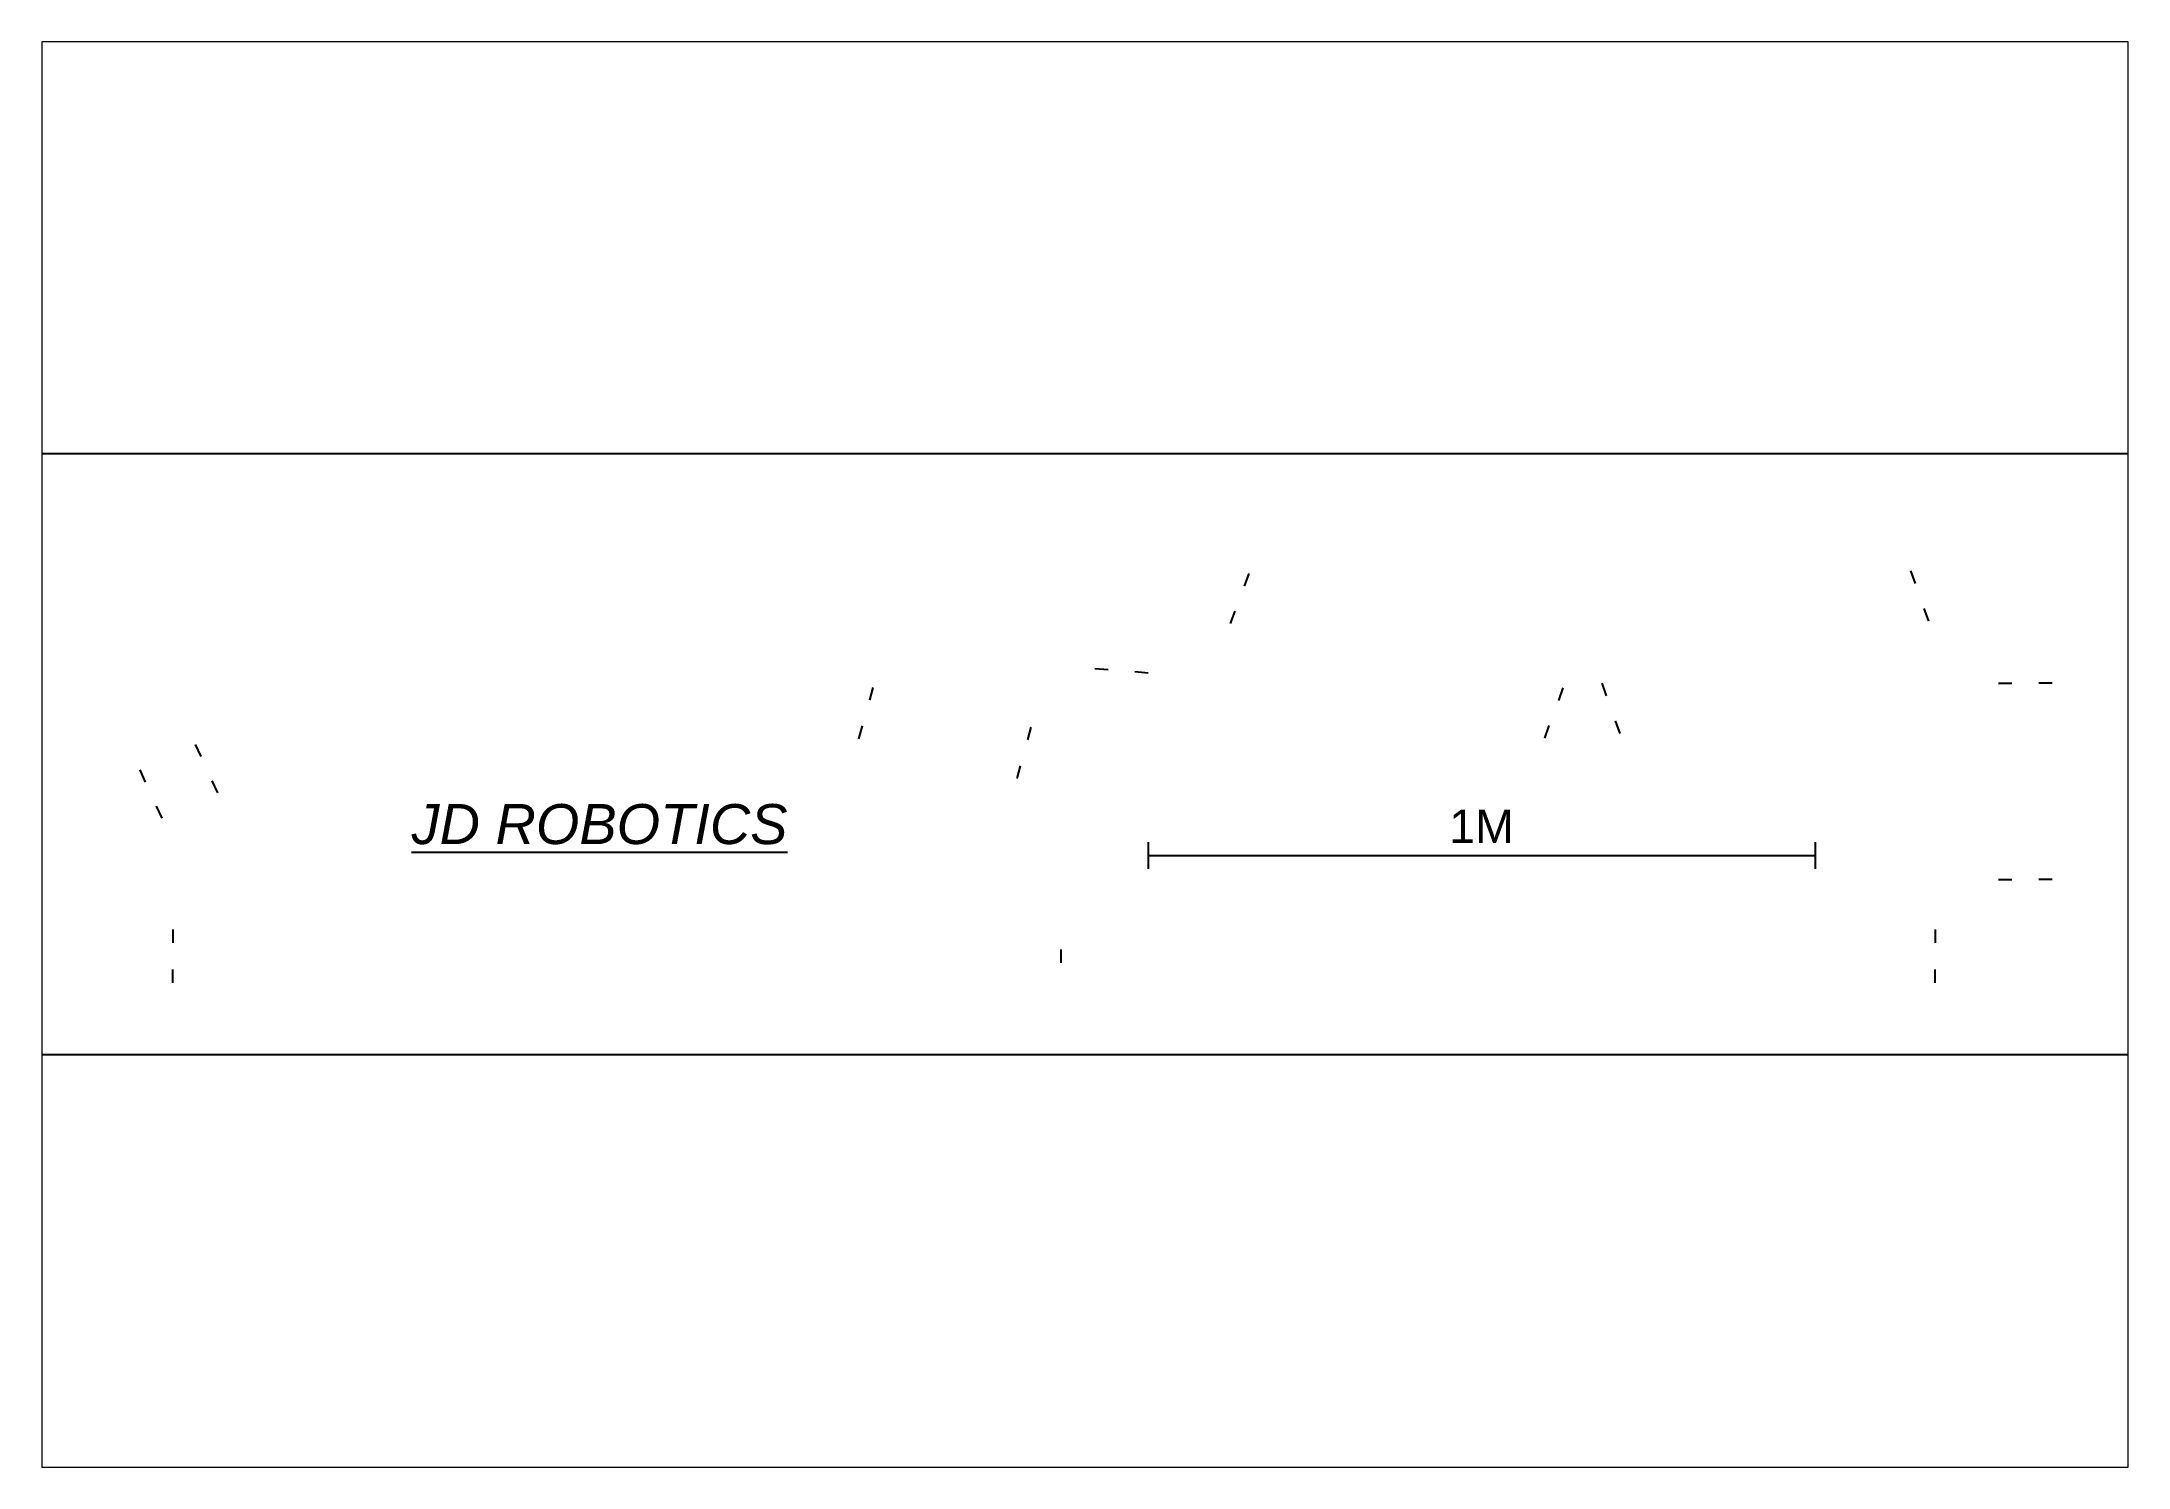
# Paper-space layout 'Presentación1' of a CAD drawing. Header units: inches. Extents: x -0.6 to 24.4, y -1.6 to 15.5.
# The model-space entities are those that its viewports show. They can reach past a viewport. Long polylines and large blocks are cut down to what shows.
import ezdxf

# ---------------------------------------------------------------- set-up
doc = ezdxf.new("R2010")
doc.units = ezdxf.units.IN
doc.header["$MEASUREMENT"] = 0
doc.styles.get("Standard").update_dxf_attribs({"font": 'arial.ttf'})

msp = doc.modelspace()

# ---------------------------------------------------------------- linework, layer by layer
for p, q in [((613.19, 110.34), (213.19, 110.34)), ((460.5, 92.41), (459.82, 90.53)), ((559.69, 92.8), (560.38, 90.92)), ((457.77, 84.89), (458.45, 86.77)), ((562.43, 85.28), (561.75, 87.16)), ((404.15, 75.34), (403.63, 73.41)), ((437.44, 78.17), (439.43, 78)), ((445.41, 77.47), (443.42, 77.65)), ((507.59, 75.27), (506.91, 73.39)), ((513.41, 75.95), (514.09, 74.07)), ((572.9, 75.95), (574.9, 75.95)), ((580.9, 75.95), (578.9, 75.95)), ((402.07, 67.62), (402.59, 69.55)), ((427.84, 69.4), (427.32, 67.46)), ((504.86, 67.75), (505.54, 69.63)), ((516.15, 68.43), (515.46, 70.31)), ((302.6, 66.77), (303.44, 64.96)), ((294.26, 62.97), (295.1, 61.15)), ((425.77, 61.67), (426.29, 63.6)), ((305.98, 59.52), (305.13, 61.33)), ((297.64, 55.72), (296.79, 57.53)), ((445.47, 48.15), (445.47, 52.15)), ((445.47, 50.15), (545.47, 50.15)), ((545.47, 48.15), (545.47, 52.15)), ((572.9, 46.55), (574.9, 46.55)), ((580.9, 46.55), (578.9, 46.55)), ((299.23, 39.05), (299.23, 37.05)), ((563.4, 39.05), (563.4, 37.05)), ((432.31, 36.05), (432.31, 34.05)), ((299.23, 31.05), (299.23, 33.05)), ((563.4, 31.05), (563.4, 33.05)), ((213.19, 20.34), (613.19, 20.34))]:
    msp.add_line(p, q)

# ---------------------------------------------------------------- texts
at = {"attachment_point": 1}
for s, width, insert, char_height in [('{\\fArial|b0|i1|c0|p34;\\LJD ROBOTICS}', 72.1039, (335.02, 57.85), 6), ('1M', 18.9638, (490.54, 57.02), 5)]:
    msp.add_mtext_dynamic_manual_height_columns(s, width=width, gutter_width=1, heights=[0], dxfattribs=dict(at, insert=insert, char_height=char_height))

psp = doc.layouts.new('Presentación1')

# ---------------------------------------------------------------- viewports
at = {"layer": '0', "view_target_point": (435.954, 65.28)}
psp.add_viewport(center=(11.915, 6.967), size=(25.02, 17.09215), view_center_point=(0, 0), view_height=213.65187, dxfattribs=at)

doc.saveas('drawing.dxf')
